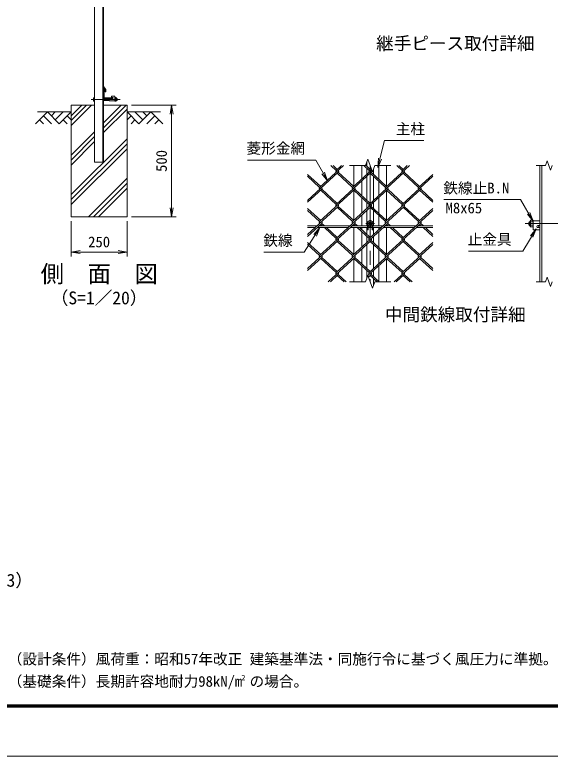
# Model space of a CAD drawing. Units: millimetres at full size. Extents: x -4210 to 4210, y -2972 to 2972.
# Drawn here: x -290 to 2104, y -2968 to 350 of the extents above; entities that cross this region are included whole.
import ezdxf
from ezdxf.enums import TextEntityAlignment as Align

# ---------------------------------------------------------------- set-up
doc = ezdxf.new("R2010")
doc.units = ezdxf.units.MM
doc.header["$LTSCALE"] = 10
doc.linetypes.add('USER1', pattern=[50.8, 31.75, -6.35, 6.35, -6.35])
for name, color, linetype, lineweight in [('0-0_D-STR1', 1, 'Continuous', 18), ('0-1_D-BMK', 2, 'USER1', 13), ('0-2_D-STR-DIM', 7, 'Continuous', 13), ('0-3_D-STR3', 3, 'Continuous', 13), ('0-4_D-BGD', 7, 'Continuous', 18), ('0-5_D-STR4', 7, 'Continuous', 18), ('0-6_D-STR-TXT', 7, 'Continuous', 13), ('0-7_0', 7, 'Continuous', 18), ('0-9_D-STR2', 7, 'Continuous', 13), ('0-A_D-DCR-HCH', 7, 'Continuous', 13), ('0-B_D-TTL', 7, 'Continuous', 18)]:
    doc.layers.add(name, color=color, linetype=linetype, lineweight=lineweight)
doc.layers.add('0-8_D-TTL-TXT', color=7, linetype='Continuous')
doc.styles.add('ＭＳ ゴシック', font='')
doc.styles.get('ＭＳ ゴシック').set_extended_font_data('MS Gothic')

# ---------------------------------------------------------------- blocks, each defined once
blk = doc.blocks.new('_Open')
at = {"layer": '0-7_0'}
blk.add_line((-10, 1.667), (0, 0), dxfattribs=at)
blk.add_lwpolyline([(-10, -1.667), (0, 0), (-10, 0)], dxfattribs=at)

msp = doc.modelspace()

# ---------------------------------------------------------------- linework, layer by layer
at = {"layer": '0-0_D-STR1'}
for p, q in [((66.53, -309.35), (66.53, 1960.65)), ((103.03, -309.35), (103.03, 1960.65)), ((106.53, -309.35), (106.53, 1960.65)), ((116.53, 16.38), (106.53, 28.88)), ((107.53, 15.65), (106.53, 15.65)), ((106.53, -19.35), (106.53, 15.65)), ((109.53, -16.85), (109.53, 13.65)), ((113.53, 5.38), (113.53, 15.26)), ((113.53, 5.38), (116.53, 5.38)), ((116.53, 5.38), (116.53, 16.38)), ((146.53, -24.35), (111.53, -24.35)), ((144.53, -21.35), (114.03, -21.35)), ((146.53, -23.35), (146.53, -24.35)), ((106.53, -309.35), (66.53, -309.35)), ((1225.93, -417.37), (1225.93, -324.71)), ((1260.93, -385.3), (1260.93, -324.71)), ((1283.93, -309.54), (1283.93, -328.05)), ((1336.93, -385.3), (1336.93, -324.71)), ((1371.93, -417.37), (1371.93, -324.71)), ((2058.25, -844.71), (2058.25, -324.71)), ((2066.25, -844.71), (2066.25, -324.71)), ((1283.93, -336.73), (1283.93, -364.22)), ((1313.93, -339.88), (1313.93, -364.22)), ((1260.93, -459.45), (1260.93, -393.98)), ((1283.93, -372.9), (1283.93, -480.53)), ((1313.93, -372.9), (1313.93, -480.53)), ((1336.93, -459.45), (1336.93, -393.98)), ((1225.93, -569.85), (1225.93, -436.06)), ((1371.93, -569.85), (1371.93, -436.06)), ((1260.93, -537.77), (1260.93, -468.13)), ((1283.93, -489.21), (1283.93, -516.7)), ((1313.93, -489.21), (1313.93, -516.7)), ((1336.93, -537.77), (1336.93, -468.13)), ((1283.93, -525.38), (1283.93, -594.71)), ((1313.93, -525.38), (1313.93, -594.71)), ((1260.93, -594.71), (1260.93, -546.46)), ((1336.93, -594.71), (1336.93, -546.46)), ((1225.93, -594.71), (1225.93, -588.54)), ((1371.93, -594.71), (1371.93, -588.54)), ((1225.93, -722.33), (1225.93, -602.71)), ((1260.93, -611.93), (1260.93, -602.71)), ((1260.93, -690.25), (1260.93, -620.61)), ((1283.93, -602.71), (1283.93, -633.01)), ((1313.93, -602.71), (1313.93, -633.01)), ((1336.93, -611.93), (1336.93, -602.71)), ((1336.93, -690.25), (1336.93, -620.61)), ((1371.93, -722.33), (1371.93, -602.71)), ((1283.93, -641.69), (1283.93, -669.18)), ((1313.93, -641.69), (1313.93, -669.18)), ((1283.93, -677.86), (1283.93, -785.49)), ((1313.93, -677.86), (1313.93, -785.49)), ((1260.93, -764.41), (1260.93, -698.93)), ((1336.93, -764.41), (1336.93, -698.93)), ((1225.93, -844.71), (1225.93, -741.02)), ((1371.93, -844.71), (1371.93, -741.02)), ((1260.93, -844.71), (1260.93, -773.09)), ((1283.93, -794.17), (1283.93, -829.54)), ((1313.93, -794.17), (1313.93, -821.66)), ((1336.93, -842.73), (1336.93, -773.09)), ((1313.93, -830.34), (1313.93, -859.88))]:
    msp.add_line(p, q, dxfattribs=at)
msp.add_lwpolyline([(113.53, 15.26), (106.53, 24.31), (106.53, 28.88)], dxfattribs=at)
for centre, radius, start, end in [((107.53, 13.65), 2, 0, 90), ((111.53, -19.35), 5, 180, 270), ((114.03, -16.85), 4.5, 180, 270), ((144.53, -23.35), 2, 0, 90)]:
    msp.add_arc(centre, radius, start, end, dxfattribs=at)
at = {"layer": '0-1_D-BMK'}
for p, q in [((180.76, -28.85), (51.53, -28.85)), ((1298.93, -324.71), (1298.93, -844.71)), ((1318.93, -584.71), (1278.93, -584.71)), ((1992.25, -584.71), (2168.25, -584.71))]:
    msp.add_line(p, q, dxfattribs=at)
at = {"layer": '0-2_D-STR-DIM'}
for p, q in [((231.53, -54.35), (430.54, -54.35)), ((410.54, -554.35), (410.54, -54.35)), ((1278.41, -324.71), (1206.93, -324.71)), ((1390.93, -324.71), (1319.46, -324.71)), ((2041.75, -324.71), (2082.85, -324.71)), ((231.53, -554.35), (430.54, -554.35)), ((-38.47, -574.35), (-38.47, -731.67)), ((211.53, -574.35), (211.53, -731.67)), ((-38.47, -711.67), (211.53, -711.67)), ((1278.41, -844.71), (1206.93, -844.71)), ((1390.93, -844.71), (1319.46, -844.71)), ((2041.75, -844.71), (2082.85, -844.71))]:
    msp.add_line(p, q, dxfattribs=at)
for points in [[(1278.41, -324.71), (1288.67, -296.52), (1309.2, -352.9), (1319.46, -324.71)], [(2113.64, -324.71), (2105.94, -345.85), (2090.55, -303.57), (2082.85, -324.71)], [(1278.41, -844.71), (1288.67, -816.52), (1309.2, -872.9), (1319.46, -844.71)], [(2113.64, -844.71), (2105.94, -865.85), (2090.55, -823.57), (2082.85, -844.71)]]:
    msp.add_lwpolyline(points, dxfattribs=at)
at = {"layer": '0-3_D-STR3'}
for p, q in [((61.23, -22.55), (61.92, -21.35)), ((61.23, -35.15), (61.23, -22.55)), ((66.53, -21.35), (61.92, -21.35)), ((66.53, -25.1), (61.92, -25.1)), ((66.53, -32.61), (61.92, -32.61)), ((66.53, -36.36), (66.53, -21.35)), ((106.53, -24.85), (131.78, -24.85)), ((106.53, -25.6), (131.78, -25.6)), ((106.53, -32.1), (131.78, -32.1)), ((106.53, -32.85), (131.78, -32.85)), ((146.53, -24.35), (131.78, -24.35)), ((131.78, -34.85), (131.78, -24.35)), ((156.78, -14.85), (141.78, -14.85)), ((141.78, -19.85), (141.78, -14.85)), ((146.53, -19.85), (141.78, -19.85)), ((156.78, -34.85), (156.78, -14.85)), ((156.78, -35.09), (156.78, -22.74)), ((156.78, -35.09), (156.78, -22.74)), ((157.78, -20.75), (162.28, -20.75)), ((162.28, -24.8), (157.78, -24.8)), ((162.28, -32.9), (157.78, -32.9)), ((163.28, -35.09), (163.28, -22.74)), ((163.28, -35.09), (163.28, -22.74)), ((61.23, -35.15), (61.92, -36.36)), ((66.53, -36.36), (61.92, -36.36)), ((156.78, -34.85), (131.78, -34.85)), ((157.78, -36.95), (162.28, -36.95)), ((1060.82, -594.71), (1018.93, -594.71)), ((1208.27, -594.71), (1070.29, -594.71)), ((1286.43, -594.71), (1217.75, -594.71)), ((1298.93, -569.7), (1285.93, -577.2)), ((1285.93, -577.2), (1285.93, -592.22)), ((1285.93, -592.22), (1298.93, -599.72)), ((1286.43, -592.5), (1286.43, -612.71)), ((1290.43, -594.81), (1290.43, -612.71)), ((1311.93, -577.2), (1298.93, -569.7)), ((1298.93, -599.72), (1311.93, -592.22)), ((1307.43, -594.81), (1307.43, -612.71)), ((1311.43, -592.5), (1311.43, -612.71)), ((1355.73, -594.71), (1311.43, -594.71)), ((1311.93, -592.22), (1311.93, -577.2)), ((1503.18, -594.71), (1365.2, -594.71)), ((1578.93, -594.71), (1512.66, -594.71)), ((2010.65, -576.71), (2008.25, -579.11)), ((2008.25, -579.11), (2008.25, -590.31)), ((2010.65, -592.71), (2008.25, -590.31)), ((2010.65, -576.71), (2010.65, -592.71)), ((2015.25, -576.71), (2010.65, -576.71)), ((2015.25, -592.71), (2010.65, -592.71)), ((2016.7, -569.7), (2015.25, -572.21)), ((2015.25, -597.21), (2015.25, -572.21)), ((2016.7, -599.72), (2015.25, -597.21)), ((2028.25, -569.7), (2016.7, -569.7)), ((2028.25, -577.2), (2016.7, -577.2)), ((2028.25, -592.22), (2016.7, -592.22)), ((2028.25, -599.72), (2028.25, -569.7)), ((2028.25, -572.71), (2058.25, -572.71)), ((2028.25, -572.71), (2028.25, -612.71)), ((2048.75, -593.71), (2058.25, -593.71)), ((1052.09, -602.71), (1018.93, -602.71)), ((1199.54, -602.71), (1061.56, -602.71)), ((1286.43, -602.71), (1209.02, -602.71)), ((1286.43, -612.71), (1290.43, -612.71)), ((1307.43, -602.71), (1290.43, -602.71)), ((1307.43, -612.71), (1311.43, -612.71)), ((1347, -602.71), (1311.43, -602.71)), ((1494.45, -602.71), (1356.47, -602.71)), ((1578.93, -602.71), (1503.93, -602.71)), ((2028.25, -599.72), (2016.7, -599.72)), ((2028.25, -612.71), (2058.25, -612.71)), ((2048.75, -602.71), (2058.25, -602.71)), ((2058.25, -602.71), (2058.25, -612.71))]:
    msp.add_line(p, q, dxfattribs=at)
for centre, radius in [((1298.93, -584.71), 12.5), ((1298.93, -584.71), 8), ((1298.93, -584.71), 5.6), ((2054.25, -598.71), 4)]:
    msp.add_circle(centre, radius, dxfattribs=at)
for centre, radius, start, end in [((73.76, -28.85), 12.42, 162.4121, 197.5879), ((64.67, -23.22), 3.32, 145.61585, 214.38415), ((64.67, -34.48), 3.32, 145.61585, 214.38415), ((146.53, -22.1), 2.25, 270, 90), ((159.33, -22.78), 2.55, 127.42505, 232.57495), ((165.48, -28.85), 8.7, 152.26063, 207.73937), ((159.32, -34.93), 2.54, 127.21089, 232.78911), ((160.73, -22.78), 2.55, 307.42505, 52.57495), ((154.58, -28.85), 8.7, 332.26063, 27.73937), ((160.74, -34.93), 2.54, 307.21089, 52.78911), ((163.65, -21.91), 0.5, 196.57981, 262.83194), ((162.78, -28.85), 6.5, 277.16806, 82.83194), ((163.65, -35.8), 0.5, 97.16806, 170.16084), ((2040.37, -584.71), 24.84, 162.4121, 197.5879), ((2022.18, -573.45), 6.64, 145.61586, 214.38414), ((2022.18, -595.97), 6.64, 145.61584, 214.38415), ((2048.75, -598.21), 4.5, 90, 270)]:
    msp.add_arc(centre, radius, start, end, dxfattribs=at)
at = {"layer": '0-4_D-BGD'}
for p, q in [((-188.47, -84.35), (-38.47, -84.35)), ((361.53, -84.35), (211.53, -84.35))]:
    msp.add_line(p, q, dxfattribs=at)
at = {"layer": '0-5_D-STR4'}
for p, q in [((-38.47, -54.35), (-38.47, -554.35)), ((66.53, -54.35), (-38.47, -54.35)), ((211.53, -54.35), (106.53, -54.35)), ((211.53, -54.35), (211.53, -554.35)), ((211.53, -554.35), (-38.47, -554.35))]:
    msp.add_line(p, q, dxfattribs=at)
at = {"layer": '0-6_D-STR-TXT'}
for points in [[(1539.65, -212.83), (1362.33, -212.83), (1333.53, -330.87)], [(750.39, -300.1), (1055.88, -300.1), (1107.57, -391.04)], [(1628.4, -476.78), (1971.2, -476.78), (2026.82, -571.68)], [(823.12, -712.68), (1003.99, -712.68), (1072.89, -604.4)], [(1738.1, -708.02), (1981.92, -708.02), (2040.8, -609.83)]]:
    msp.add_lwpolyline(points, dxfattribs=at)
at = {"layer": '0-9_D-STR2'}
for p, q in [((1179.6, -324.71), (1073.01, -422.37)), ((1146.74, -346.13), (1123.36, -324.71)), ((1151.48, -341.79), (1132.84, -324.71)), ((1170.36, -324.71), (1146.86, -346.24)), ((1294.2, -346.13), (1270.82, -324.71)), ((1298.93, -341.79), (1278.88, -323.42)), ((1474.51, -324.71), (1367.93, -422.37)), ((1441.65, -346.13), (1418.27, -324.71)), ((1446.39, -341.79), (1427.75, -324.71)), ((1465.03, -324.71), (1441.65, -346.13)), ((1156.22, -354.82), (1018.93, -480.61)), ((1077.75, -418.03), (1018.93, -364.14)), ((1303.67, -354.82), (1146.74, -498.61)), ((1220.47, -422.37), (1151.48, -359.16)), ((1225.21, -418.03), (1156.22, -354.82)), ((1305.97, -344.03), (1220.47, -422.37)), ((1303.6, -337.52), (1294.2, -346.13)), ((1451.13, -354.82), (1294.2, -498.61)), ((1367.93, -422.37), (1298.93, -359.16)), ((1372.66, -418.03), (1303.67, -354.82)), ((1515.38, -422.37), (1446.39, -359.16)), ((1520.12, -418.03), (1451.13, -354.82)), ((1578.93, -364.14), (1515.38, -422.37)), ((1073.01, -422.37), (1018.93, -372.82)), ((1578.93, -372.82), (1441.65, -498.61)), ((1082.49, -431.05), (1018.93, -489.29)), ((1229.94, -431.05), (1073.01, -574.85)), ((1151.48, -494.27), (1082.49, -431.05)), ((1377.4, -431.05), (1220.47, -574.85)), ((1298.93, -494.27), (1229.94, -431.05)), ((1524.85, -431.05), (1367.93, -574.85)), ((1446.39, -494.27), (1377.4, -431.05)), ((1578.93, -480.61), (1524.85, -431.05)), ((1146.74, -498.61), (1077.75, -435.4)), ((1294.2, -498.61), (1225.21, -435.4)), ((1441.65, -498.61), (1373.08, -435.77)), ((1578.93, -489.29), (1520.12, -435.4)), ((1156.22, -507.29), (1018.93, -633.09)), ((1077.75, -570.51), (1018.93, -516.62)), ((1073.01, -574.85), (1018.93, -525.3)), ((1303.67, -507.29), (1146.74, -651.09)), ((1220.47, -574.85), (1151.48, -511.63)), ((1225.21, -570.51), (1156.22, -507.29)), ((1451.13, -507.29), (1294.2, -651.09)), ((1367.93, -574.85), (1298.93, -511.63)), ((1372.66, -570.51), (1303.67, -507.29)), ((1578.93, -525.3), (1441.65, -651.09)), ((1515.38, -574.85), (1446.39, -511.63)), ((1520.12, -570.51), (1451.13, -507.29)), ((1578.93, -516.62), (1515.38, -574.85)), ((1082.49, -583.53), (1018.93, -641.77)), ((1229.94, -583.53), (1073.01, -727.33)), ((1085.21, -594.71), (1077.75, -587.87)), ((1094.68, -594.71), (1082.49, -583.53)), ((1377.4, -583.53), (1220.47, -727.33)), ((1232.67, -594.71), (1225.21, -587.87)), ((1242.14, -594.71), (1229.94, -583.53)), ((1524.85, -583.53), (1367.93, -727.33)), ((1380.12, -594.71), (1372.66, -587.87)), ((1389.6, -594.71), (1377.4, -583.53)), ((1527.58, -594.71), (1520.12, -587.87)), ((1537.05, -594.71), (1524.85, -583.53)), ((1146.74, -651.09), (1093.94, -602.71)), ((1151.48, -646.75), (1103.42, -602.71)), ((1294.2, -651.09), (1241.4, -602.71)), ((1298.93, -646.75), (1250.87, -602.71)), ((1441.65, -651.09), (1388.85, -602.71)), ((1446.39, -646.75), (1398.33, -602.71)), ((1578.93, -641.77), (1536.31, -602.71)), ((1578.93, -633.09), (1545.78, -602.71)), ((1156.22, -659.77), (1018.93, -785.57)), ((1303.67, -659.77), (1146.74, -803.57)), ((1225.21, -722.99), (1156.22, -659.77)), ((1451.13, -659.77), (1294.2, -803.57)), ((1372.66, -722.99), (1303.67, -659.77)), ((1520.12, -722.99), (1451.13, -659.77)), ((1077.75, -722.99), (1018.93, -669.1)), ((1073.01, -727.33), (1018.93, -677.78)), ((1220.47, -727.33), (1151.48, -664.11)), ((1367.93, -727.33), (1298.93, -664.11)), ((1578.93, -677.78), (1441.65, -803.57)), ((1515.38, -727.33), (1446.39, -664.11)), ((1578.93, -669.1), (1515.38, -727.33)), ((1082.49, -736.01), (1018.93, -794.25)), ((1146.74, -803.57), (1077.75, -740.35)), ((1151.48, -799.23), (1082.49, -736.01)), ((1229.94, -736.01), (1111.32, -844.71)), ((1294.2, -803.57), (1225.21, -740.35)), ((1298.93, -799.23), (1229.94, -736.01)), ((1377.4, -736.01), (1288.89, -817.12)), ((1441.65, -803.57), (1372.66, -740.35)), ((1446.39, -799.23), (1377.4, -736.01)), ((1524.85, -736.01), (1406.23, -844.71)), ((1578.93, -794.25), (1520.12, -740.35)), ((1578.93, -785.57), (1524.85, -736.01)), ((1156.22, -812.25), (1120.79, -844.71)), ((1182.16, -844.71), (1151.48, -816.59)), ((1191.64, -844.71), (1156.22, -812.25)), ((1303.67, -812.25), (1291.26, -823.63)), ((1329.62, -844.71), (1298.93, -816.59)), ((1339.09, -844.71), (1303.67, -812.25)), ((1451.13, -812.25), (1415.71, -844.71)), ((1477.07, -844.71), (1446.39, -816.59)), ((1486.55, -844.71), (1451.13, -812.25))]:
    msp.add_line(p, q, dxfattribs=at)
for centre, start, end in [((1151.59, -350.59), 137.5, 222.5), ((1151.59, -350.59), 317.5, 42.5), ((1299.04, -350.59), 137.5, 222.5), ((1299.04, -350.59), 317.5, 42.5), ((1446.5, -350.59), 137.5, 222.5), ((1446.5, -350.59), 317.5, 42.5), ((1077.75, -426.71), 137.5, 222.5), ((1077.75, -426.71), 317.5, 42.5), ((1225.21, -426.71), 137.5, 222.5), ((1225.21, -426.71), 317.5, 42.5), ((1372.66, -426.71), 137.5, 222.5), ((1372.66, -426.71), 317.5, 42.5), ((1520.22, -426.83), 137.5, 222.5), ((1520.22, -426.83), 317.5, 42.5), ((1151.47, -502.96), 137.5, 222.5), ((1151.47, -502.96), 317.5, 42.5), ((1298.92, -502.96), 137.5, 222.5), ((1298.92, -502.96), 317.5, 42.5), ((1446.38, -502.96), 137.5, 222.5), ((1446.38, -502.96), 317.5, 42.5), ((1077.75, -579.19), 137.5, 222.5), ((1077.75, -579.19), 317.5, 42.5), ((1225.21, -579.19), 137.5, 222.5), ((1225.21, -579.19), 317.5, 42.5), ((1372.66, -579.19), 137.5, 222.5), ((1372.66, -579.19), 317.5, 42.5), ((1520.22, -579.31), 137.5, 222.5), ((1520.22, -579.31), 317.5, 42.5), ((1151.47, -655.44), 137.5, 222.5), ((1151.47, -655.44), 317.5, 42.5), ((1299.05, -655.54), 137.5, 222.5), ((1299.05, -655.54), 317.5, 42.5), ((1446.51, -655.54), 137.5, 222.5), ((1446.51, -655.54), 317.5, 42.5), ((1077.87, -731.78), 137.5, 222.5), ((1077.87, -731.78), 317.5, 42.5), ((1225.33, -731.78), 137.5, 222.5), ((1225.33, -731.78), 317.5, 42.5), ((1372.78, -731.78), 137.5, 222.5), ((1372.78, -731.78), 317.5, 42.5), ((1520.34, -731.9), 137.5, 222.5), ((1520.34, -731.9), 317.5, 42.5), ((1151.47, -807.92), 137.5, 222.5), ((1151.47, -807.92), 317.5, 42.5), ((1299.05, -808.02), 137.5, 222.5), ((1299.05, -808.02), 317.5, 42.5), ((1446.51, -808.02), 137.5, 222.5), ((1446.51, -808.02), 317.5, 42.5)]:
    msp.add_arc(centre, 6.42, start, end, dxfattribs=at)
at = {"layer": '0-A_D-DCR-HCH'}
for p, q in [((-38.47, -145.63), (52.8, -54.35)), ((-38.47, -123.53), (30.7, -54.35)), ((-38.47, -101.43), (8.61, -54.35)), ((106.53, -155.31), (207.48, -54.35)), ((106.53, -133.21), (185.38, -54.35)), ((-144.9, -84.35), (-198.11, -137.57)), ((-144.9, -84.35), (-91.68, -137.57)), ((-127.16, -102.09), (-109.42, -84.35)), ((-109.42, -119.83), (-73.95, -84.35)), ((-91.68, -137.57), (-38.47, -84.35)), ((106.53, -177.4), (211.53, -72.4)), ((264.74, -137.57), (211.53, -84.35)), ((282.48, -119.83), (247, -84.35)), ((317.95, -84.35), (264.74, -137.57)), ((300.31, -102.18), (282.48, -84.35)), ((317.95, -84.35), (371.16, -137.57)), ((-180.37, -119.83), (-162.55, -137.57)), ((-162.63, -102.09), (-127, -137.57)), ((-73.95, -119.83), (-56.13, -137.57)), ((-56.21, -102.09), (-38.47, -119.75)), ((229.27, -102.09), (211.53, -119.75)), ((247, -119.83), (229.18, -137.57)), ((335.69, -102.09), (300.05, -137.57)), ((353.43, -119.83), (335.61, -137.57)), ((-38.47, -278.21), (66.53, -173.21)), ((-38.47, -300.31), (66.53, -195.31)), ((-38.47, -454.99), (211.53, -204.99)), ((-38.47, -322.4), (66.53, -217.4)), ((-38.47, -477.08), (211.53, -227.08)), ((-38.47, -499.18), (211.53, -249.18)), ((38.94, -554.35), (211.53, -381.76)), ((61.03, -554.35), (211.53, -403.86)), ((83.13, -554.35), (211.53, -425.96))]:
    msp.add_line(p, q, dxfattribs=at)
at = {"layer": '0-B_D-TTL', "color": 2}
msp.add_lwpolyline([(-4190, 2971.67), (4210, 2971.67), (4210, -2968.33), (-4190, -2968.33)], close=True, dxfattribs=at)
at = {"layer": '0-B_D-TTL'}
for points in [[(-3920, 2751.67), (3940, 2751.67), (3940, -2748.33), (-3920, -2748.33)], [(-3917.5, 2749.17), (3937.5, 2749.17), (3937.5, -2745.83), (-3917.5, -2745.83)], [(-3915, 2746.67), (3935, 2746.67), (3935, -2743.33), (-3915, -2743.33)], [(-3912.5, 2744.17), (3932.5, 2744.17), (3932.5, -2740.83), (-3912.5, -2740.83)], [(-3910, 2741.67), (3930, 2741.67), (3930, -2738.33), (-3910, -2738.33)]]:
    msp.add_lwpolyline(points, close=True, dxfattribs=at)

# ---------------------------------------------------------------- block references
at = {"layer": '0-2_D-STR-DIM', "xscale": 4, "yscale": 4}
for p, rotation in [((410.54, -54.35), 90), ((410.54, -554.35), 270), ((-38.47, -711.67), 180)]:
    msp.add_blockref('_Open', p, dxfattribs=dict(at, rotation=rotation))
msp.add_blockref('_Open', (211.53, -711.67), dxfattribs=at)
at = {"layer": '0-6_D-STR-TXT', "xscale": 4, "yscale": 4}
for p, rotation in [((1333.05, -332.82), 256.28935), ((1108.56, -392.78), 299.61327), ((2027.83, -573.41), 300.37182), ((1073.96, -602.71), 57.53248), ((2041.82, -608.11), 59.05204)]:
    msp.add_blockref('_Open', p, dxfattribs=dict(at, rotation=rotation))

# ---------------------------------------------------------------- texts
at = {"layer": '0-2_D-STR-DIM', "style": 'ＭＳ ゴシック'}
msp.add_text('500', height=48.09, rotation=90, dxfattribs=at).set_placement((403.79, -353.24), align=Align.BOTTOM_LEFT)
msp.add_text('250', height=48.09, dxfattribs=at).set_placement((37.52, -704.92), align=Align.BOTTOM_LEFT)
at = {"layer": '0-6_D-STR-TXT', "style": 'ＭＳ ゴシック'}
for s, p in [('主柱', (1413.25, -199.11)), ('菱形金網', (745.57, -285.87)), ('鉄線止B.N', (1626.11, -463.94)), ('M8x65', (1636.3, -552.99)), ('鉄線', (820.83, -698.32)), ('止金具', (1734.8, -693.78))]:
    msp.add_text(s, height=48.09, dxfattribs=at).set_placement(p, align=Align.BOTTOM_LEFT)
at = {"layer": '0-8_D-TTL-TXT', "style": 'ＭＳ ゴシック'}
for s, height, p in [('継手ピース取付詳細', 57.7, (1325.73, 176.16)), ('側\u3000面\u3000図', 76.98, (-175.23, -871.29)), ('（S=1／20）', 57.7, (-129.75, -963.27)), ('中間鉄線取付詳細', 57.7, (1364.71, -1037.62)), ('胴縁断面図（R付L40x40x3）', 57.7, (-1192.53, -2227.18)), ('（設計条件）風荷重：昭和57年改正 建築基準法・同施行令に基づく風圧力に準拠。', 48.09, (-322.45, -2571.94)), ('（基礎条件）長期許容地耐力98kN/m の場合。', 48.09, (-322.45, -2671.94)), ('2', 24.05, (723.02, -2636.13))]:
    msp.add_text(s, height=height, dxfattribs=at).set_placement(p, align=Align.BOTTOM_LEFT)

doc.saveas('drawing.dxf')
